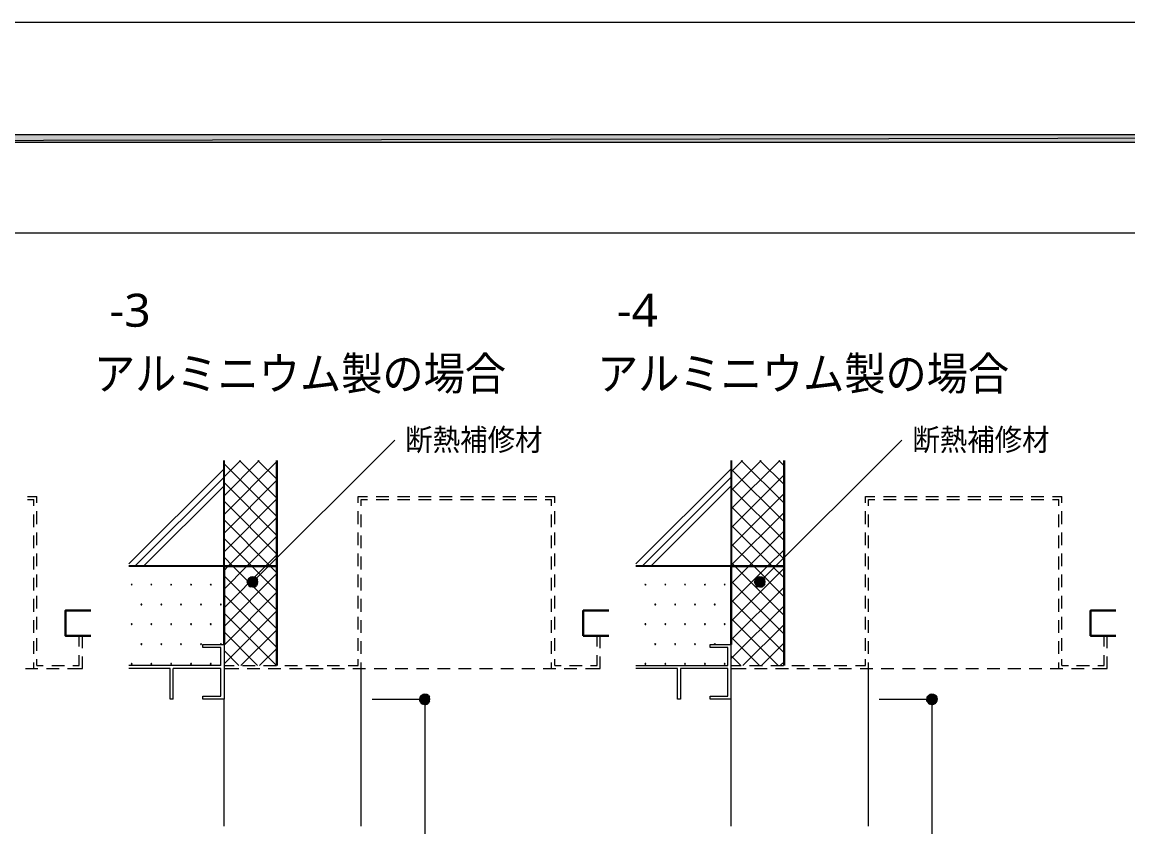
# Model space of a CAD drawing. Header units: millimetres. Extents: x 0 to 420, y 0 to 297.
# Drawn here: x 104.2 to 208.8, y 220.8 to 297 of the extents above; entities that cross this region are included whole.
import ezdxf
from ezdxf.enums import TextEntityAlignment as Align

# ---------------------------------------------------------------- set-up
doc = ezdxf.new("R2010")
doc.units = ezdxf.units.MM
doc.styles.add('kst32b', font='NotoSansJP-Variable.ttf')

msp = doc.modelspace()

# ---------------------------------------------------------------- hatches: boundary and pattern name
h = msp.add_hatch(color=7)
h.paths.add_polyline_path([(394.17, 285.62), (394.17, 286.32), (26.18, 285.62), (394.17, 285.62)])
h.paths.add_polyline_path([(394.17, 286.32), (26.18, 285.62), (26.18, 286.32), (394.17, 286.32)])
h = msp.add_hatch(color=7)
h.paths.add_polyline_path([(125.54, 244.18), (125.5, 243.99), (126.01, 243.99), (125.54, 244.18)])
h.paths.add_polyline_path([(125.5, 243.99), (126.01, 243.99), (125.54, 243.8), (125.5, 243.99)])
h.paths.add_polyline_path([(126.01, 243.99), (125.54, 243.8), (125.65, 243.63), (126.01, 243.99)])
h = msp.add_hatch(color=7)
h.paths.add_polyline_path([(126.01, 244.47), (125.81, 244.45), (126.01, 243.99), (126.01, 244.47)])
h.paths.add_polyline_path([(125.81, 244.45), (126.01, 243.99), (125.65, 244.33), (125.81, 244.45)])
h.paths.add_polyline_path([(126.01, 243.99), (125.65, 244.33), (125.54, 244.18), (126.01, 243.99)])
h = msp.add_hatch(color=7)
h.paths.add_polyline_path([(125.65, 243.63), (125.81, 243.52), (126.01, 243.99), (125.65, 243.63)])
h.paths.add_polyline_path([(125.81, 243.52), (126.01, 243.99), (126.01, 243.48), (125.81, 243.52)])
h.paths.add_polyline_path([(126.01, 243.99), (126.01, 243.48), (126.2, 243.52), (126.01, 243.99)])
for points in [[(126.2, 244.45), (126.01, 244.47), (126.01, 243.99), (126.2, 244.45)], [(174.2, 244.45), (174.01, 244.47), (174.01, 243.99), (174.2, 244.45)], [(114.55, 243.78), (114.53, 243.76), (114.51, 243.73), (114.53, 243.71), (114.55, 243.69), (114.58, 243.71), (114.6, 243.73), (114.58, 243.76), (114.55, 243.78)], [(116.42, 243.78), (116.4, 243.76), (116.37, 243.73), (116.4, 243.71), (116.42, 243.69), (116.44, 243.71), (116.46, 243.73), (116.44, 243.76), (116.42, 243.78)], [(118.3, 243.78), (118.28, 243.76), (118.26, 243.73), (118.28, 243.71), (118.3, 243.69), (118.32, 243.71), (118.34, 243.73), (118.32, 243.76), (118.3, 243.78)], [(120.18, 243.78), (120.16, 243.76), (120.14, 243.73), (120.16, 243.71), (120.18, 243.69), (120.21, 243.71), (120.23, 243.73), (120.21, 243.76), (120.18, 243.78)], [(122.05, 243.78), (122.03, 243.76), (122, 243.73), (122.03, 243.71), (122.05, 243.69), (122.07, 243.71), (122.09, 243.73), (122.07, 243.76), (122.05, 243.78)], [(163.17, 243.78), (163.15, 243.76), (163.13, 243.73), (163.15, 243.71), (163.17, 243.69), (163.2, 243.71), (163.22, 243.73), (163.2, 243.76), (163.17, 243.78)], [(165.06, 243.78), (165.04, 243.76), (165.02, 243.73), (165.04, 243.71), (165.06, 243.69), (165.08, 243.71), (165.1, 243.73), (165.08, 243.76), (165.06, 243.78)], [(166.92, 243.78), (166.9, 243.76), (166.88, 243.73), (166.9, 243.71), (166.92, 243.69), (166.94, 243.71), (166.96, 243.73), (166.94, 243.76), (166.92, 243.78)], [(168.8, 243.78), (168.78, 243.76), (168.76, 243.73), (168.78, 243.71), (168.8, 243.69), (168.83, 243.71), (168.85, 243.73), (168.83, 243.76), (168.8, 243.78)], [(170.67, 243.78), (170.65, 243.76), (170.62, 243.73), (170.65, 243.71), (170.67, 243.69), (170.69, 243.71), (170.71, 243.73), (170.69, 243.76), (170.67, 243.78)], [(115.49, 241.89), (115.46, 241.87), (115.44, 241.85), (115.46, 241.83), (115.49, 241.81), (115.51, 241.83), (115.53, 241.85), (115.51, 241.87), (115.49, 241.89)], [(117.37, 241.89), (117.35, 241.87), (117.33, 241.85), (117.35, 241.83), (117.37, 241.81), (117.39, 241.83), (117.41, 241.85), (117.39, 241.87), (117.37, 241.89)], [(119.23, 241.89), (119.21, 241.87), (119.19, 241.85), (119.21, 241.83), (119.23, 241.81), (119.25, 241.83), (119.27, 241.85), (119.25, 241.87), (119.23, 241.89)], [(121.12, 241.89), (121.09, 241.87), (121.07, 241.85), (121.09, 241.83), (121.12, 241.81), (121.14, 241.83), (121.16, 241.85), (121.14, 241.87), (121.12, 241.89)], [(123, 241.89), (122.98, 241.87), (122.96, 241.85), (122.98, 241.83), (123, 241.81), (123.02, 241.83), (123.04, 241.85), (123.02, 241.87), (123, 241.89)], [(164.11, 241.89), (164.08, 241.87), (164.06, 241.85), (164.08, 241.83), (164.11, 241.81), (164.13, 241.83), (164.15, 241.85), (164.13, 241.87), (164.11, 241.89)], [(165.99, 241.89), (165.97, 241.87), (165.95, 241.85), (165.97, 241.83), (165.99, 241.81), (166.01, 241.83), (166.03, 241.85), (166.01, 241.87), (165.99, 241.89)], [(167.87, 241.89), (167.85, 241.87), (167.83, 241.85), (167.85, 241.83), (167.87, 241.81), (167.89, 241.83), (167.92, 241.85), (167.89, 241.87), (167.87, 241.89)], [(169.74, 241.89), (169.71, 241.87), (169.69, 241.85), (169.71, 241.83), (169.74, 241.81), (169.76, 241.83), (169.78, 241.85), (169.76, 241.87), (169.74, 241.89)], [(114.55, 240.03), (114.53, 240.01), (114.51, 239.99), (114.53, 239.97), (114.55, 239.95), (114.58, 239.97), (114.6, 239.99), (114.58, 240.01), (114.55, 240.03)], [(116.42, 240.03), (116.4, 240.01), (116.37, 239.99), (116.4, 239.97), (116.42, 239.95), (116.44, 239.97), (116.46, 239.99), (116.44, 240.01), (116.42, 240.03)], [(118.3, 240.03), (118.28, 240.01), (118.26, 239.99), (118.28, 239.97), (118.3, 239.95), (118.32, 239.97), (118.34, 239.99), (118.32, 240.01), (118.3, 240.03)], [(120.18, 240.03), (120.16, 240.01), (120.14, 239.99), (120.16, 239.97), (120.18, 239.95), (120.21, 239.97), (120.23, 239.99), (120.21, 240.01), (120.18, 240.03)], [(122.05, 240.03), (122.03, 240.01), (122, 239.99), (122.03, 239.97), (122.05, 239.95), (122.07, 239.97), (122.09, 239.99), (122.07, 240.01), (122.05, 240.03)], [(163.17, 240.03), (163.15, 240.01), (163.13, 239.99), (163.15, 239.97), (163.17, 239.95), (163.2, 239.97), (163.22, 239.99), (163.2, 240.01), (163.17, 240.03)], [(165.06, 240.03), (165.04, 240.01), (165.02, 239.99), (165.04, 239.97), (165.06, 239.95), (165.08, 239.97), (165.1, 239.99), (165.08, 240.01), (165.06, 240.03)], [(166.92, 240.03), (166.9, 240.01), (166.88, 239.99), (166.9, 239.97), (166.92, 239.95), (166.94, 239.97), (166.96, 239.99), (166.94, 240.01), (166.92, 240.03)], [(168.8, 240.03), (168.78, 240.01), (168.76, 239.99), (168.78, 239.97), (168.8, 239.95), (168.83, 239.97), (168.85, 239.99), (168.83, 240.01), (168.8, 240.03)], [(170.67, 240.03), (170.65, 240.01), (170.62, 239.99), (170.65, 239.97), (170.67, 239.95), (170.69, 239.97), (170.71, 239.99), (170.69, 240.01), (170.67, 240.03)], [(115.49, 238.15), (115.46, 238.12), (115.44, 238.1), (115.46, 238.08), (115.49, 238.06), (115.51, 238.08), (115.53, 238.1), (115.51, 238.12), (115.49, 238.15)], [(117.37, 238.15), (117.35, 238.12), (117.33, 238.1), (117.35, 238.08), (117.37, 238.06), (117.39, 238.08), (117.41, 238.1), (117.39, 238.12), (117.37, 238.15)], [(119.23, 238.15), (119.21, 238.12), (119.19, 238.1), (119.21, 238.08), (119.23, 238.06), (119.25, 238.08), (119.27, 238.1), (119.25, 238.12), (119.23, 238.15)], [(121.12, 238.15), (121.09, 238.12), (121.07, 238.1), (121.09, 238.08), (121.12, 238.06), (121.14, 238.08), (121.16, 238.1), (121.14, 238.12), (121.12, 238.15)], [(123, 238.15), (122.98, 238.12), (122.96, 238.1), (122.98, 238.08), (123, 238.06), (123.02, 238.08), (123.04, 238.1), (123.02, 238.12), (123, 238.15)], [(164.11, 238.15), (164.08, 238.12), (164.06, 238.1), (164.08, 238.08), (164.11, 238.06), (164.13, 238.08), (164.15, 238.1), (164.13, 238.12), (164.11, 238.15)], [(165.99, 238.15), (165.97, 238.12), (165.95, 238.1), (165.97, 238.08), (165.99, 238.06), (166.01, 238.08), (166.03, 238.1), (166.01, 238.12), (165.99, 238.15)], [(167.87, 238.15), (167.85, 238.12), (167.83, 238.1), (167.85, 238.08), (167.87, 238.06), (167.89, 238.08), (167.92, 238.1), (167.89, 238.12), (167.87, 238.15)], [(169.74, 238.15), (169.71, 238.12), (169.69, 238.1), (169.71, 238.08), (169.74, 238.06), (169.76, 238.08), (169.78, 238.1), (169.76, 238.12), (169.74, 238.15)], [(114.55, 236.28), (114.53, 236.26), (114.51, 236.24), (114.53, 236.22), (114.55, 236.2), (114.58, 236.22), (114.6, 236.24), (114.58, 236.26), (114.55, 236.28)], [(116.42, 236.28), (116.4, 236.26), (116.37, 236.24), (116.4, 236.22), (116.42, 236.2), (116.44, 236.22), (116.46, 236.24), (116.44, 236.26), (116.42, 236.28)], [(118.3, 236.28), (118.28, 236.26), (118.26, 236.24), (118.28, 236.22), (118.3, 236.2), (118.32, 236.22), (118.34, 236.24), (118.32, 236.26), (118.3, 236.28)], [(120.18, 236.28), (120.16, 236.26), (120.14, 236.24), (120.16, 236.22), (120.18, 236.2), (120.21, 236.22), (120.23, 236.24), (120.21, 236.26), (120.18, 236.28)], [(122.05, 236.28), (122.03, 236.26), (122, 236.24), (122.03, 236.22), (122.05, 236.2), (122.07, 236.22), (122.09, 236.24), (122.07, 236.26), (122.05, 236.28)], [(163.17, 236.28), (163.15, 236.26), (163.13, 236.24), (163.15, 236.22), (163.17, 236.2), (163.2, 236.22), (163.22, 236.24), (163.2, 236.26), (163.17, 236.28)], [(165.06, 236.28), (165.04, 236.26), (165.02, 236.24), (165.04, 236.22), (165.06, 236.2), (165.08, 236.22), (165.1, 236.24), (165.08, 236.26), (165.06, 236.28)], [(166.92, 236.28), (166.9, 236.26), (166.88, 236.24), (166.9, 236.22), (166.92, 236.2), (166.94, 236.22), (166.96, 236.24), (166.94, 236.26), (166.92, 236.28)], [(168.8, 236.28), (168.78, 236.26), (168.76, 236.24), (168.78, 236.22), (168.8, 236.2), (168.83, 236.22), (168.85, 236.24), (168.83, 236.26), (168.8, 236.28)], [(170.67, 236.28), (170.65, 236.26), (170.62, 236.24), (170.65, 236.22), (170.67, 236.2), (170.69, 236.22), (170.71, 236.24), (170.69, 236.26), (170.67, 236.28)], [(142.49, 233.34), (142.3, 233.38), (142.3, 232.88), (142.49, 233.34)], [(190.48, 233.34), (190.29, 233.38), (190.29, 232.88), (190.48, 233.34)]]:
    msp.add_hatch(color=7).paths.add_polyline_path(points)
h = msp.add_hatch(color=7)
h.paths.add_polyline_path([(126.49, 243.99), (126.47, 244.18), (126.01, 243.99), (126.49, 243.99)])
h.paths.add_polyline_path([(126.47, 244.18), (126.01, 243.99), (126.37, 244.33), (126.47, 244.18)])
h.paths.add_polyline_path([(126.01, 243.99), (126.37, 244.33), (126.2, 244.45), (126.01, 243.99)])
h = msp.add_hatch(color=7)
h.paths.add_polyline_path([(126.2, 243.52), (126.37, 243.63), (126.01, 243.99), (126.2, 243.52)])
h.paths.add_polyline_path([(126.37, 243.63), (126.01, 243.99), (126.47, 243.8), (126.37, 243.63)])
h.paths.add_polyline_path([(126.01, 243.99), (126.47, 243.8), (126.49, 243.99), (126.01, 243.99)])
h = msp.add_hatch(color=7)
h.paths.add_polyline_path([(173.55, 244.18), (173.5, 243.99), (174.01, 243.99), (173.55, 244.18)])
h.paths.add_polyline_path([(173.5, 243.99), (174.01, 243.99), (173.55, 243.8), (173.5, 243.99)])
h.paths.add_polyline_path([(174.01, 243.99), (173.55, 243.8), (173.65, 243.63), (174.01, 243.99)])
h = msp.add_hatch(color=7)
h.paths.add_polyline_path([(174.01, 244.47), (173.8, 244.45), (174.01, 243.99), (174.01, 244.47)])
h.paths.add_polyline_path([(173.8, 244.45), (174.01, 243.99), (173.65, 244.33), (173.8, 244.45)])
h.paths.add_polyline_path([(174.01, 243.99), (173.65, 244.33), (173.55, 244.18), (174.01, 243.99)])
h = msp.add_hatch(color=7)
h.paths.add_polyline_path([(173.65, 243.63), (173.8, 243.52), (174.01, 243.99), (173.65, 243.63)])
h.paths.add_polyline_path([(173.8, 243.52), (174.01, 243.99), (174.01, 243.48), (173.8, 243.52)])
h.paths.add_polyline_path([(174.01, 243.99), (174.01, 243.48), (174.2, 243.52), (174.01, 243.99)])
h = msp.add_hatch(color=7)
h.paths.add_polyline_path([(174.5, 243.99), (174.46, 244.18), (174.01, 243.99), (174.5, 243.99)])
h.paths.add_polyline_path([(174.46, 244.18), (174.01, 243.99), (174.35, 244.33), (174.46, 244.18)])
h.paths.add_polyline_path([(174.01, 243.99), (174.35, 244.33), (174.2, 244.45), (174.01, 243.99)])
h = msp.add_hatch(color=7)
h.paths.add_polyline_path([(174.2, 243.52), (174.35, 243.63), (174.01, 243.99), (174.2, 243.52)])
h.paths.add_polyline_path([(174.35, 243.63), (174.01, 243.99), (174.46, 243.8), (174.35, 243.63)])
h.paths.add_polyline_path([(174.01, 243.99), (174.46, 243.8), (174.5, 243.99), (174.01, 243.99)])
h = msp.add_hatch(color=7)
h.paths.add_polyline_path([(142.3, 233.38), (142.11, 233.34), (142.3, 232.88), (142.3, 233.38)])
h.paths.add_polyline_path([(142.11, 233.34), (142.3, 232.88), (141.94, 233.24), (142.11, 233.34)])
h.paths.add_polyline_path([(142.3, 232.88), (141.94, 233.24), (141.84, 233.07), (142.3, 232.88)])
h = msp.add_hatch(color=7)
h.paths.add_polyline_path([(190.29, 233.38), (190.1, 233.34), (190.29, 232.88), (190.29, 233.38)])
h.paths.add_polyline_path([(190.1, 233.34), (190.29, 232.88), (189.95, 233.24), (190.1, 233.34)])
h.paths.add_polyline_path([(190.29, 232.88), (189.95, 233.24), (189.82, 233.07), (190.29, 232.88)])
h = msp.add_hatch(color=7)
h.paths.add_polyline_path([(141.84, 233.07), (141.8, 232.88), (142.3, 232.88), (141.84, 233.07)])
h.paths.add_polyline_path([(141.8, 232.88), (142.3, 232.88), (141.84, 232.69), (141.8, 232.88)])
h.paths.add_polyline_path([(142.3, 232.88), (141.84, 232.69), (141.94, 232.52), (142.3, 232.88)])
h = msp.add_hatch(color=7)
h.paths.add_polyline_path([(141.94, 232.52), (142.11, 232.41), (142.3, 232.88), (141.94, 232.52)])
h.paths.add_polyline_path([(142.11, 232.41), (142.3, 232.88), (142.3, 232.37), (142.11, 232.41)])
h.paths.add_polyline_path([(142.3, 232.88), (142.3, 232.37), (142.49, 232.41), (142.3, 232.88)])
h = msp.add_hatch(color=7)
h.paths.add_polyline_path([(142.79, 232.88), (142.75, 233.07), (142.3, 232.88), (142.79, 232.88)])
h.paths.add_polyline_path([(142.75, 233.07), (142.3, 232.88), (142.64, 233.24), (142.75, 233.07)])
h.paths.add_polyline_path([(142.3, 232.88), (142.64, 233.24), (142.49, 233.34), (142.3, 232.88)])
h = msp.add_hatch(color=7)
h.paths.add_polyline_path([(142.49, 232.41), (142.64, 232.52), (142.3, 232.88), (142.49, 232.41)])
h.paths.add_polyline_path([(142.64, 232.52), (142.3, 232.88), (142.75, 232.69), (142.64, 232.52)])
h.paths.add_polyline_path([(142.3, 232.88), (142.75, 232.69), (142.79, 232.88), (142.3, 232.88)])
h = msp.add_hatch(color=7)
h.paths.add_polyline_path([(189.82, 233.07), (189.8, 232.88), (190.29, 232.88), (189.82, 233.07)])
h.paths.add_polyline_path([(189.8, 232.88), (190.29, 232.88), (189.82, 232.69), (189.8, 232.88)])
h.paths.add_polyline_path([(190.29, 232.88), (189.82, 232.69), (189.95, 232.52), (190.29, 232.88)])
h = msp.add_hatch(color=7)
h.paths.add_polyline_path([(189.95, 232.52), (190.1, 232.41), (190.29, 232.88), (189.95, 232.52)])
h.paths.add_polyline_path([(190.1, 232.41), (190.29, 232.88), (190.29, 232.37), (190.1, 232.41)])
h.paths.add_polyline_path([(190.29, 232.88), (190.29, 232.37), (190.48, 232.41), (190.29, 232.88)])
h = msp.add_hatch(color=7)
h.paths.add_polyline_path([(190.8, 232.88), (190.75, 233.07), (190.29, 232.88), (190.8, 232.88)])
h.paths.add_polyline_path([(190.75, 233.07), (190.29, 232.88), (190.65, 233.24), (190.75, 233.07)])
h.paths.add_polyline_path([(190.29, 232.88), (190.65, 233.24), (190.48, 233.34), (190.29, 232.88)])
h = msp.add_hatch(color=7)
h.paths.add_polyline_path([(190.48, 232.41), (190.65, 232.52), (190.29, 232.88), (190.48, 232.41)])
h.paths.add_polyline_path([(190.65, 232.52), (190.29, 232.88), (190.75, 232.69), (190.65, 232.52)])
h.paths.add_polyline_path([(190.29, 232.88), (190.75, 232.69), (190.8, 232.88), (190.29, 232.88)])

# ---------------------------------------------------------------- linework, layer by layer
at = {"lineweight": 13}
msp.add_lwpolyline([(0.19, 0), (0.19, 296.97), (420.16, 296.97), (420.16, 0)], close=True, dxfattribs=at)
at = {"lineweight": 0}
for points in [[(394.17, 285.62), (394.17, 286.32), (26.18, 285.62)], [(394.17, 286.32), (26.18, 285.62), (26.18, 286.32)], [(125.54, 244.18), (125.5, 243.99), (126.01, 243.99)], [(125.5, 243.99), (126.01, 243.99), (125.54, 243.8)], [(126.01, 243.99), (125.65, 244.33), (125.54, 244.18)], [(126.01, 243.99), (125.54, 243.8), (125.65, 243.63)], [(125.81, 244.45), (126.01, 243.99), (125.65, 244.33)], [(125.65, 243.63), (125.81, 243.52), (126.01, 243.99)], [(126.01, 244.47), (125.81, 244.45), (126.01, 243.99)], [(125.81, 243.52), (126.01, 243.99), (126.01, 243.48)], [(126.2, 244.45), (126.01, 244.47), (126.01, 243.99)], [(126.01, 243.99), (126.37, 244.33), (126.2, 244.45)], [(126.47, 244.18), (126.01, 243.99), (126.37, 244.33)], [(126.49, 243.99), (126.47, 244.18), (126.01, 243.99)], [(126.01, 243.99), (126.01, 243.48), (126.2, 243.52)], [(126.2, 243.52), (126.37, 243.63), (126.01, 243.99)], [(126.37, 243.63), (126.01, 243.99), (126.47, 243.8)], [(126.01, 243.99), (126.47, 243.8), (126.49, 243.99)], [(173.55, 244.18), (173.5, 243.99), (174.01, 243.99)], [(173.5, 243.99), (174.01, 243.99), (173.55, 243.8)], [(174.01, 243.99), (173.65, 244.33), (173.55, 244.18)], [(174.01, 243.99), (173.55, 243.8), (173.65, 243.63)], [(173.8, 244.45), (174.01, 243.99), (173.65, 244.33)], [(173.65, 243.63), (173.8, 243.52), (174.01, 243.99)], [(174.01, 244.47), (173.8, 244.45), (174.01, 243.99)], [(173.8, 243.52), (174.01, 243.99), (174.01, 243.48)], [(174.2, 244.45), (174.01, 244.47), (174.01, 243.99)], [(174.01, 243.99), (174.35, 244.33), (174.2, 244.45)], [(174.46, 244.18), (174.01, 243.99), (174.35, 244.33)], [(174.5, 243.99), (174.46, 244.18), (174.01, 243.99)], [(174.01, 243.99), (174.01, 243.48), (174.2, 243.52)], [(174.2, 243.52), (174.35, 243.63), (174.01, 243.99)], [(174.35, 243.63), (174.01, 243.99), (174.46, 243.8)], [(174.01, 243.99), (174.46, 243.8), (174.5, 243.99)], [(114.55, 243.78), (114.53, 243.76), (114.51, 243.73), (114.53, 243.71), (114.55, 243.69), (114.58, 243.71), (114.6, 243.73), (114.58, 243.76)], [(116.42, 243.78), (116.4, 243.76), (116.37, 243.73), (116.4, 243.71), (116.42, 243.69), (116.44, 243.71), (116.46, 243.73), (116.44, 243.76)], [(118.3, 243.78), (118.28, 243.76), (118.26, 243.73), (118.28, 243.71), (118.3, 243.69), (118.32, 243.71), (118.34, 243.73), (118.32, 243.76)], [(120.18, 243.78), (120.16, 243.76), (120.14, 243.73), (120.16, 243.71), (120.18, 243.69), (120.21, 243.71), (120.23, 243.73), (120.21, 243.76)], [(122.05, 243.78), (122.03, 243.76), (122, 243.73), (122.03, 243.71), (122.05, 243.69), (122.07, 243.71), (122.09, 243.73), (122.07, 243.76)], [(163.17, 243.78), (163.15, 243.76), (163.13, 243.73), (163.15, 243.71), (163.17, 243.69), (163.2, 243.71), (163.22, 243.73), (163.2, 243.76)], [(165.06, 243.78), (165.04, 243.76), (165.02, 243.73), (165.04, 243.71), (165.06, 243.69), (165.08, 243.71), (165.1, 243.73), (165.08, 243.76)], [(166.92, 243.78), (166.9, 243.76), (166.88, 243.73), (166.9, 243.71), (166.92, 243.69), (166.94, 243.71), (166.96, 243.73), (166.94, 243.76)], [(168.8, 243.78), (168.78, 243.76), (168.76, 243.73), (168.78, 243.71), (168.8, 243.69), (168.83, 243.71), (168.85, 243.73), (168.83, 243.76)], [(170.67, 243.78), (170.65, 243.76), (170.62, 243.73), (170.65, 243.71), (170.67, 243.69), (170.69, 243.71), (170.71, 243.73), (170.69, 243.76)], [(115.49, 241.89), (115.46, 241.87), (115.44, 241.85), (115.46, 241.83), (115.49, 241.81), (115.51, 241.83), (115.53, 241.85), (115.51, 241.87)], [(117.37, 241.89), (117.35, 241.87), (117.33, 241.85), (117.35, 241.83), (117.37, 241.81), (117.39, 241.83), (117.41, 241.85), (117.39, 241.87)], [(119.23, 241.89), (119.21, 241.87), (119.19, 241.85), (119.21, 241.83), (119.23, 241.81), (119.25, 241.83), (119.27, 241.85), (119.25, 241.87)], [(121.12, 241.89), (121.09, 241.87), (121.07, 241.85), (121.09, 241.83), (121.12, 241.81), (121.14, 241.83), (121.16, 241.85), (121.14, 241.87)], [(123, 241.89), (122.98, 241.87), (122.96, 241.85), (122.98, 241.83), (123, 241.81), (123.02, 241.83), (123.04, 241.85), (123.02, 241.87)], [(164.11, 241.89), (164.08, 241.87), (164.06, 241.85), (164.08, 241.83), (164.11, 241.81), (164.13, 241.83), (164.15, 241.85), (164.13, 241.87)], [(165.99, 241.89), (165.97, 241.87), (165.95, 241.85), (165.97, 241.83), (165.99, 241.81), (166.01, 241.83), (166.03, 241.85), (166.01, 241.87)], [(167.87, 241.89), (167.85, 241.87), (167.83, 241.85), (167.85, 241.83), (167.87, 241.81), (167.89, 241.83), (167.92, 241.85), (167.89, 241.87)], [(169.74, 241.89), (169.71, 241.87), (169.69, 241.85), (169.71, 241.83), (169.74, 241.81), (169.76, 241.83), (169.78, 241.85), (169.76, 241.87)], [(114.55, 240.03), (114.53, 240.01), (114.51, 239.99), (114.53, 239.97), (114.55, 239.95), (114.58, 239.97), (114.6, 239.99), (114.58, 240.01)], [(116.42, 240.03), (116.4, 240.01), (116.37, 239.99), (116.4, 239.97), (116.42, 239.95), (116.44, 239.97), (116.46, 239.99), (116.44, 240.01)], [(118.3, 240.03), (118.28, 240.01), (118.26, 239.99), (118.28, 239.97), (118.3, 239.95), (118.32, 239.97), (118.34, 239.99), (118.32, 240.01)], [(120.18, 240.03), (120.16, 240.01), (120.14, 239.99), (120.16, 239.97), (120.18, 239.95), (120.21, 239.97), (120.23, 239.99), (120.21, 240.01)], [(122.05, 240.03), (122.03, 240.01), (122, 239.99), (122.03, 239.97), (122.05, 239.95), (122.07, 239.97), (122.09, 239.99), (122.07, 240.01)], [(163.17, 240.03), (163.15, 240.01), (163.13, 239.99), (163.15, 239.97), (163.17, 239.95), (163.2, 239.97), (163.22, 239.99), (163.2, 240.01)], [(165.06, 240.03), (165.04, 240.01), (165.02, 239.99), (165.04, 239.97), (165.06, 239.95), (165.08, 239.97), (165.1, 239.99), (165.08, 240.01)], [(166.92, 240.03), (166.9, 240.01), (166.88, 239.99), (166.9, 239.97), (166.92, 239.95), (166.94, 239.97), (166.96, 239.99), (166.94, 240.01)], [(168.8, 240.03), (168.78, 240.01), (168.76, 239.99), (168.78, 239.97), (168.8, 239.95), (168.83, 239.97), (168.85, 239.99), (168.83, 240.01)], [(170.67, 240.03), (170.65, 240.01), (170.62, 239.99), (170.65, 239.97), (170.67, 239.95), (170.69, 239.97), (170.71, 239.99), (170.69, 240.01)], [(115.49, 238.15), (115.46, 238.12), (115.44, 238.1), (115.46, 238.08), (115.49, 238.06), (115.51, 238.08), (115.53, 238.1), (115.51, 238.12)], [(117.37, 238.15), (117.35, 238.12), (117.33, 238.1), (117.35, 238.08), (117.37, 238.06), (117.39, 238.08), (117.41, 238.1), (117.39, 238.12)], [(119.23, 238.15), (119.21, 238.12), (119.19, 238.1), (119.21, 238.08), (119.23, 238.06), (119.25, 238.08), (119.27, 238.1), (119.25, 238.12)], [(121.12, 238.15), (121.09, 238.12), (121.07, 238.1), (121.09, 238.08), (121.12, 238.06), (121.14, 238.08), (121.16, 238.1), (121.14, 238.12)], [(123, 238.15), (122.98, 238.12), (122.96, 238.1), (122.98, 238.08), (123, 238.06), (123.02, 238.08), (123.04, 238.1), (123.02, 238.12)], [(164.11, 238.15), (164.08, 238.12), (164.06, 238.1), (164.08, 238.08), (164.11, 238.06), (164.13, 238.08), (164.15, 238.1), (164.13, 238.12)], [(165.99, 238.15), (165.97, 238.12), (165.95, 238.1), (165.97, 238.08), (165.99, 238.06), (166.01, 238.08), (166.03, 238.1), (166.01, 238.12)], [(167.87, 238.15), (167.85, 238.12), (167.83, 238.1), (167.85, 238.08), (167.87, 238.06), (167.89, 238.08), (167.92, 238.1), (167.89, 238.12)], [(169.74, 238.15), (169.71, 238.12), (169.69, 238.1), (169.71, 238.08), (169.74, 238.06), (169.76, 238.08), (169.78, 238.1), (169.76, 238.12)], [(114.55, 236.28), (114.53, 236.26), (114.51, 236.24), (114.53, 236.22), (114.55, 236.2), (114.58, 236.22), (114.6, 236.24), (114.58, 236.26)], [(116.42, 236.28), (116.4, 236.26), (116.37, 236.24), (116.4, 236.22), (116.42, 236.2), (116.44, 236.22), (116.46, 236.24), (116.44, 236.26)], [(118.3, 236.28), (118.28, 236.26), (118.26, 236.24), (118.28, 236.22), (118.3, 236.2), (118.32, 236.22), (118.34, 236.24), (118.32, 236.26)], [(120.18, 236.28), (120.16, 236.26), (120.14, 236.24), (120.16, 236.22), (120.18, 236.2), (120.21, 236.22), (120.23, 236.24), (120.21, 236.26)], [(122.05, 236.28), (122.03, 236.26), (122, 236.24), (122.03, 236.22), (122.05, 236.2), (122.07, 236.22), (122.09, 236.24), (122.07, 236.26)], [(163.17, 236.28), (163.15, 236.26), (163.13, 236.24), (163.15, 236.22), (163.17, 236.2), (163.2, 236.22), (163.22, 236.24), (163.2, 236.26)], [(165.06, 236.28), (165.04, 236.26), (165.02, 236.24), (165.04, 236.22), (165.06, 236.2), (165.08, 236.22), (165.1, 236.24), (165.08, 236.26)], [(166.92, 236.28), (166.9, 236.26), (166.88, 236.24), (166.9, 236.22), (166.92, 236.2), (166.94, 236.22), (166.96, 236.24), (166.94, 236.26)], [(168.8, 236.28), (168.78, 236.26), (168.76, 236.24), (168.78, 236.22), (168.8, 236.2), (168.83, 236.22), (168.85, 236.24), (168.83, 236.26)], [(170.67, 236.28), (170.65, 236.26), (170.62, 236.24), (170.65, 236.22), (170.67, 236.2), (170.69, 236.22), (170.71, 236.24), (170.69, 236.26)], [(142.3, 233.38), (142.11, 233.34), (142.3, 232.88)], [(142.49, 233.34), (142.3, 233.38), (142.3, 232.88)], [(190.29, 233.38), (190.1, 233.34), (190.29, 232.88)], [(190.48, 233.34), (190.29, 233.38), (190.29, 232.88)], [(141.84, 233.07), (141.8, 232.88), (142.3, 232.88)], [(141.8, 232.88), (142.3, 232.88), (141.84, 232.69)], [(142.3, 232.88), (141.94, 233.24), (141.84, 233.07)], [(142.3, 232.88), (141.84, 232.69), (141.94, 232.52)], [(142.11, 233.34), (142.3, 232.88), (141.94, 233.24)], [(141.94, 232.52), (142.11, 232.41), (142.3, 232.88)], [(142.11, 232.41), (142.3, 232.88), (142.3, 232.37)], [(142.3, 232.88), (142.64, 233.24), (142.49, 233.34)], [(142.75, 233.07), (142.3, 232.88), (142.64, 233.24)], [(142.79, 232.88), (142.75, 233.07), (142.3, 232.88)], [(142.3, 232.88), (142.3, 232.37), (142.49, 232.41)], [(142.49, 232.41), (142.64, 232.52), (142.3, 232.88)], [(142.64, 232.52), (142.3, 232.88), (142.75, 232.69)], [(142.3, 232.88), (142.75, 232.69), (142.79, 232.88)], [(189.82, 233.07), (189.8, 232.88), (190.29, 232.88)], [(189.8, 232.88), (190.29, 232.88), (189.82, 232.69)], [(190.29, 232.88), (189.95, 233.24), (189.82, 233.07)], [(190.29, 232.88), (189.82, 232.69), (189.95, 232.52)], [(190.1, 233.34), (190.29, 232.88), (189.95, 233.24)], [(189.95, 232.52), (190.1, 232.41), (190.29, 232.88)], [(190.1, 232.41), (190.29, 232.88), (190.29, 232.37)], [(190.29, 232.88), (190.65, 233.24), (190.48, 233.34)], [(190.75, 233.07), (190.29, 232.88), (190.65, 233.24)], [(190.8, 232.88), (190.75, 233.07), (190.29, 232.88)], [(190.29, 232.88), (190.29, 232.37), (190.48, 232.41)], [(190.48, 232.41), (190.65, 232.52), (190.29, 232.88)], [(190.65, 232.52), (190.29, 232.88), (190.75, 232.69)], [(190.29, 232.88), (190.75, 232.69), (190.8, 232.88)]]:
    msp.add_lwpolyline(points, close=True, dxfattribs=at)
at = {"lineweight": 13}
for points in [[(394.17, 276.99), (26.18, 276.99)], [(126.01, 243.99), (139.45, 257.41)], [(174.01, 243.99), (187.43, 257.41)], [(123.3, 253.92), (124.86, 255.48)], [(123.3, 252.14), (126.62, 255.48)], [(123.3, 250.38), (128.29, 255.38)], [(128.29, 251.93), (124.76, 255.48)], [(128.29, 253.7), (126.51, 255.48)], [(128.29, 255.46), (128.29, 255.48)], [(171.3, 254.42), (172.36, 255.48)], [(171.3, 252.65), (174.12, 255.48)], [(171.3, 250.89), (175.9, 255.48)], [(176.3, 251.44), (172.25, 255.48)], [(176.3, 253.2), (174.01, 255.48)], [(176.3, 254.97), (175.79, 255.48)], [(114.3, 245.7), (123.3, 254.7)], [(128.29, 250.17), (123.3, 255.16)], [(162.28, 245.7), (171.3, 254.7)], [(176.3, 249.66), (171.3, 254.66)], [(114.87, 245.47), (123.3, 253.89)], [(123.3, 248.6), (128.29, 253.62)], [(128.29, 248.39), (123.3, 253.39)], [(162.88, 245.47), (171.3, 253.89)], [(171.3, 249.11), (176.3, 254.11)], [(115.68, 245.47), (123.3, 253.09)], [(163.68, 245.47), (171.3, 253.09)], [(176.3, 247.9), (171.3, 252.9)], [(171.3, 247.35), (176.3, 252.35)], [(104.69, 252.07), (105.6, 252.07)], [(104.69, 251.78), (105.3, 251.78)], [(105.3, 251.18), (105.3, 251.78)], [(105.6, 251.48), (105.6, 252.07)], [(123.3, 246.85), (128.29, 251.84)], [(128.29, 246.63), (123.3, 251.63)], [(136, 251.48), (136, 252.07)], [(136, 252.07), (136.88, 252.07)], [(136.29, 251.18), (136.29, 251.78), (136.88, 251.78)], [(137.69, 252.07), (138.9, 252.07)], [(137.69, 251.78), (138.9, 251.78)], [(139.7, 252.07), (140.89, 252.07)], [(139.7, 251.78), (140.89, 251.78)], [(141.69, 252.07), (142.9, 252.07)], [(141.69, 251.78), (142.9, 251.78)], [(143.7, 252.07), (144.89, 252.07)], [(143.7, 251.78), (144.89, 251.78)], [(145.69, 252.07), (146.9, 252.07)], [(145.69, 251.78), (146.9, 251.78)], [(147.7, 252.07), (148.89, 252.07)], [(147.7, 251.78), (148.89, 251.78)], [(149.69, 252.07), (150.9, 252.07)], [(149.69, 251.78), (150.9, 251.78)], [(151.7, 252.07), (152.89, 252.07)], [(151.7, 251.78), (152.89, 251.78)], [(153.69, 252.07), (154.6, 252.07)], [(153.69, 251.78), (154.28, 251.78)], [(154.28, 251.18), (154.28, 251.78)], [(154.6, 251.48), (154.6, 252.07)], [(184, 251.48), (184, 252.07)], [(184, 252.07), (184.89, 252.07)], [(184.3, 251.18), (184.3, 251.78)], [(184.3, 251.78), (184.89, 251.78)], [(185.7, 252.07), (186.9, 252.07)], [(185.7, 251.78), (186.9, 251.78)], [(187.68, 252.07), (188.89, 252.07)], [(187.68, 251.78), (188.89, 251.78)], [(189.7, 252.07), (190.9, 252.07)], [(189.7, 251.78), (190.9, 251.78)], [(191.69, 252.07), (192.89, 252.07)], [(191.69, 251.78), (192.89, 251.78)], [(193.7, 252.07), (194.9, 252.07)], [(193.7, 251.78), (194.9, 251.78)], [(195.69, 252.07), (196.89, 252.07)], [(195.69, 251.78), (196.89, 251.78)], [(197.7, 252.07), (198.9, 252.07)], [(197.7, 251.78), (198.9, 251.78)], [(199.69, 252.07), (200.89, 252.07)], [(199.69, 251.78), (200.89, 251.78)], [(201.7, 252.07), (202.59, 252.07)], [(201.7, 251.78), (202.29, 251.78)], [(202.29, 251.18), (202.29, 251.78)], [(202.59, 251.48), (202.59, 252.07)], [(105.3, 249.17), (105.3, 250.38)], [(105.6, 249.47), (105.6, 250.68)], [(123.3, 245.07), (123.7, 245.47), (128.29, 250.08)], [(136, 249.47), (136, 250.68)], [(136.29, 249.17), (136.29, 250.38)], [(154.28, 249.17), (154.28, 250.38)], [(154.6, 249.47), (154.6, 250.68)], [(176.3, 246.13), (171.3, 251.12)], [(171.3, 245.58), (176.3, 250.57)], [(184, 249.47), (184, 250.68)], [(184.3, 249.17), (184.3, 250.38)], [(202.29, 249.17), (202.29, 250.38)], [(202.59, 249.47), (202.59, 250.68)], [(128.29, 244.86), (127.68, 245.47), (123.3, 249.85)], [(176.3, 244.37), (175.18, 245.47), (171.3, 249.36)], [(105.3, 247.18), (105.3, 248.37)], [(105.6, 247.48), (105.6, 248.67)], [(123.3, 243.31), (125.45, 245.47), (128.29, 248.31)], [(128.29, 243.1), (125.92, 245.47), (123.3, 248.09)], [(136, 247.48), (136, 248.67)], [(136.29, 247.18), (136.29, 248.37)], [(154.28, 247.18), (154.28, 248.37)], [(154.6, 247.48), (154.6, 248.67)], [(171.3, 243.82), (172.95, 245.47), (176.3, 248.81)], [(184, 247.48), (184, 248.67)], [(184.3, 247.18), (184.3, 248.37)], [(202.29, 247.18), (202.29, 248.37)], [(202.59, 247.48), (202.59, 248.67)], [(176.3, 242.59), (173.42, 245.47), (171.3, 247.59)], [(171.3, 242.04), (174.73, 245.47), (176.3, 247.04)], [(105.3, 245.17), (105.3, 246.38)], [(105.6, 245.47), (105.6, 246.68)], [(123.3, 241.53), (127.23, 245.47), (128.29, 246.55)], [(128.29, 241.32), (124.14, 245.47), (123.3, 246.32)], [(136, 245.47), (136, 246.68)], [(136.29, 245.17), (136.29, 246.38)], [(154.28, 245.17), (154.28, 246.38)], [(154.6, 245.47), (154.6, 246.68)], [(184, 245.47), (184, 246.68)], [(184.3, 245.17), (184.3, 246.38)], [(202.29, 245.17), (202.29, 246.38)], [(202.59, 245.47), (202.59, 246.68)], [(176.3, 240.81), (171.64, 245.47), (171.3, 245.83)], [(171.3, 240.28), (176.3, 245.28)], [(105.3, 243.18), (105.3, 244.37)], [(105.6, 243.48), (105.6, 244.69)], [(123.3, 239.78), (128.29, 244.77)], [(128.29, 239.56), (123.3, 244.56)], [(136, 243.48), (136, 244.69)], [(136.29, 243.18), (136.29, 244.37)], [(154.28, 243.18), (154.28, 244.37)], [(154.6, 243.48), (154.6, 244.69)], [(176.3, 239.06), (171.3, 244.05)], [(184, 243.48), (184, 244.69)], [(184.3, 243.18), (184.3, 244.37)], [(202.29, 243.18), (202.29, 244.37)], [(202.59, 243.48), (202.59, 244.69)], [(123.3, 238), (128.29, 243.01)], [(128.29, 237.79), (123.3, 242.78)], [(171.3, 238.51), (176.3, 243.5)], [(105.3, 241.17), (105.3, 242.38)], [(105.6, 241.47), (105.6, 242.68)], [(136, 241.47), (136, 242.68)], [(136.29, 241.17), (136.29, 242.38)], [(154.28, 241.17), (154.28, 242.38)], [(154.6, 241.47), (154.6, 242.68)], [(176.3, 237.28), (171.3, 242.29)], [(171.3, 236.75), (176.3, 241.74)], [(184, 241.47), (184, 242.68)], [(184.3, 241.17), (184.3, 242.38)], [(202.29, 241.17), (202.29, 242.38)], [(202.59, 241.47), (202.59, 242.68)], [(105.6, 239.48), (105.6, 240.69)], [(123.3, 236.24), (128.29, 241.24)], [(128.25, 236.07), (123.3, 241.02)], [(136, 239.48), (136, 240.69)], [(154.6, 239.48), (154.6, 240.69)], [(184, 239.48), (184, 240.69)], [(202.59, 239.48), (202.59, 240.69)], [(105.3, 239.18), (105.3, 240.37)], [(136.29, 239.18), (136.29, 240.37)], [(154.28, 239.18), (154.28, 240.37)], [(175.75, 236.07), (171.3, 240.52)], [(172.4, 236.07), (176.3, 239.97)], [(184.3, 239.18), (184.3, 240.37)], [(202.29, 239.18), (202.29, 240.37)], [(105.6, 237.47), (105.6, 238.68)], [(109.6, 237.87), (109.6, 238.89)], [(109.9, 237.72), (109.9, 238.89)], [(126.47, 236.07), (123.3, 239.25)], [(124.9, 236.07), (128.29, 239.46)], [(136, 237.47), (136, 238.68)], [(154.6, 237.47), (154.6, 238.68)], [(158.6, 237.87), (158.6, 238.89)], [(158.9, 237.72), (158.9, 238.89)], [(173.97, 236.07), (171.3, 238.76)], [(184, 237.47), (184, 238.68)], [(202.59, 237.47), (202.59, 238.68)], [(206.59, 237.87), (206.59, 238.89)], [(206.88, 237.72), (206.88, 238.89)], [(105.3, 237.17), (105.3, 238.38)], [(123, 236.07), (123, 237.79), (121.29, 237.79), (121.29, 238.08), (123.3, 238.08), (123.3, 232.88)], [(126.66, 236.07), (128.29, 237.7)], [(136.29, 237.17), (136.29, 238.38)], [(154.28, 237.17), (154.28, 238.38)], [(162.28, 236.07), (170.98, 236.07), (170.98, 237.79)], [(170.98, 237.79), (169.29, 237.79), (169.29, 238.08), (171.3, 238.08)], [(171.3, 232.88), (171.3, 238.08)], [(174.16, 236.07), (176.3, 238.21)], [(184.3, 237.17), (184.3, 238.38)], [(202.29, 237.17), (202.29, 238.38)], [(105.6, 236.07), (105.6, 236.69)], [(109.6, 236.07), (109.6, 237.07)], [(109.9, 235.78), (109.9, 236.92)], [(124.71, 236.07), (123.3, 237.49)], [(136, 236.07), (136, 236.69)], [(154.6, 236.07), (154.6, 236.69)], [(157.99, 236.07), (158.6, 236.07), (158.6, 237.07)], [(158.9, 235.78), (158.9, 236.92)], [(172.21, 236.07), (171.3, 236.98)], [(184, 236.07), (184, 236.69)], [(202.59, 236.07), (202.59, 236.69)], [(205.99, 236.07), (206.59, 236.07), (206.59, 237.07)], [(206.88, 235.78), (206.88, 236.92)], [(104.5, 235.78), (105.69, 235.78)], [(105.3, 235.78), (105.3, 236.37)], [(105.6, 236.07), (106.19, 236.07)], [(106.49, 235.78), (107.7, 235.78)], [(107, 236.07), (108.2, 236.07)], [(108.5, 235.78), (109.9, 235.78)], [(108.99, 236.07), (109.6, 236.07)], [(123, 236.07), (114.3, 236.07)], [(118.19, 235.78), (114.3, 235.78)], [(118.19, 232.88), (118.19, 235.78)], [(118.49, 232.88), (118.49, 235.78)], [(123, 235.78), (118.49, 235.78)], [(121.29, 233.17), (123, 233.17), (123, 235.78)], [(123.3, 236.07), (124.25, 236.07)], [(123.3, 235.78), (124.69, 235.78)], [(125.05, 236.07), (126.24, 236.07)], [(125.5, 235.78), (126.7, 235.78)], [(127.04, 236.07), (128.25, 236.07)], [(127.49, 235.78), (128.69, 235.78)], [(129.05, 236.07), (130.24, 236.07)], [(129.5, 235.78), (130.7, 235.78)], [(131.04, 236.07), (132.25, 236.07)], [(131.49, 235.78), (132.69, 235.78)], [(133.05, 236.07), (134.24, 236.07)], [(133.5, 235.78), (134.7, 235.78)], [(135.04, 236.07), (136, 236.07)], [(135.49, 235.78), (136.69, 235.78)], [(136.29, 235.78), (136.29, 236.37)], [(136.29, 220.87), (136.29, 235.78)], [(137.5, 235.78), (138.71, 235.78)], [(139.49, 235.78), (140.69, 235.78)], [(141.5, 235.78), (142.68, 235.78)], [(143.49, 235.78), (144.7, 235.78)], [(145.5, 235.78), (146.68, 235.78)], [(147.49, 235.78), (148.7, 235.78)], [(149.5, 235.78), (150.69, 235.78)], [(151.49, 235.78), (152.7, 235.78)], [(153.5, 235.78), (154.69, 235.78)], [(154.28, 235.78), (154.28, 236.37)], [(154.6, 236.07), (155.19, 236.07)], [(155.49, 235.78), (156.7, 235.78)], [(156, 236.07), (157.18, 236.07)], [(157.5, 235.78), (158.9, 235.78)], [(166.2, 232.88), (166.2, 235.78), (162.28, 235.78)], [(170.98, 235.78), (166.5, 235.78), (166.5, 232.88)], [(169.29, 233.17), (170.98, 233.17), (170.98, 235.78)], [(171.3, 236.07), (172.25, 236.07)], [(171.3, 235.78), (172.7, 235.78)], [(173.04, 236.07), (174.24, 236.07)], [(173.5, 235.78), (174.69, 235.78)], [(175.05, 236.07), (176.23, 236.07)], [(175.49, 235.78), (176.7, 235.78)], [(175.94, 236.07), (176.3, 236.43)], [(177.04, 236.07), (178.24, 236.07)], [(177.5, 235.78), (178.69, 235.78)], [(179.05, 236.07), (180.23, 236.07)], [(179.49, 235.78), (180.7, 235.78)], [(181.04, 236.07), (182.25, 236.07)], [(181.48, 235.78), (182.69, 235.78)], [(183.05, 236.07), (184, 236.07)], [(183.49, 235.78), (184.7, 235.78)], [(184.3, 235.78), (184.3, 236.37)], [(184.3, 220.87), (184.3, 235.78)], [(185.48, 235.78), (186.69, 235.78)], [(187.49, 235.78), (188.7, 235.78)], [(189.48, 235.78), (190.69, 235.78)], [(191.49, 235.78), (192.7, 235.78)], [(193.48, 235.78), (194.69, 235.78)], [(195.5, 235.78), (196.7, 235.78)], [(197.48, 235.78), (198.69, 235.78)], [(199.5, 235.78), (200.7, 235.78)], [(201.49, 235.78), (202.69, 235.78)], [(202.29, 235.78), (202.29, 236.37)], [(202.59, 236.07), (203.2, 236.07)], [(203.5, 235.78), (204.7, 235.78)], [(203.98, 236.07), (205.19, 236.07)], [(205.49, 235.78), (206.88, 235.78)], [(118.49, 232.88), (118.19, 232.88)], [(121.29, 232.88), (121.29, 233.17)], [(123.3, 232.88), (121.29, 232.88)], [(123.3, 220.87), (123.3, 232.88)], [(137.31, 232.88), (142.3, 232.88)], [(142.3, 232.88), (142.3, 211.94)], [(166.5, 232.88), (166.2, 232.88)], [(169.29, 232.88), (169.29, 233.17)], [(171.3, 232.88), (169.29, 232.88)], [(171.3, 220.87), (171.3, 232.88)], [(185.31, 232.88), (190.29, 232.88)], [(190.29, 232.88), (190.29, 212.3)]]:
    msp.add_lwpolyline(points, dxfattribs=at)
at = {"lineweight": 25}
for points in [[(123.3, 245.47), (123.3, 255.48)], [(171.3, 255.48), (171.3, 245.47), (162.28, 245.47)], [(123.3, 245.47), (114.3, 245.47)]]:
    msp.add_lwpolyline(points, dxfattribs=at)
at = {"lineweight": 30}
for points in [[(128.29, 236.07), (128.29, 255.48)], [(176.3, 236.07), (176.3, 255.48)], [(123.3, 238.08), (123.3, 245.47), (128.29, 245.47)], [(171.3, 238.08), (171.3, 245.47)], [(176.3, 245.47), (171.3, 245.47)], [(110.7, 241.28), (108.29, 241.28), (108.29, 238.89), (110.7, 238.89)], [(157.29, 238.89), (157.29, 241.28), (159.7, 241.28)], [(207.69, 238.89), (205.3, 238.89), (205.3, 241.28), (207.69, 241.28)], [(157.29, 238.89), (159.7, 238.89)]]:
    msp.add_lwpolyline(points, dxfattribs=at)

# ---------------------------------------------------------------- texts
at = {"style": 'kst32b'}
for s, height, p, p2 in [('-3', 3.119, (112.46, 268.14), (116.36, 268.14)), ('-4', 3.119, (160.46, 268.14), (164.36, 268.14)), ('アルミニウム製の場合', 3.119, (111, 262.15), (149.98, 262.15)), ('アルミニウム製の場合', 3.119, (158.6, 262.15), (197.59, 262.15)), ('断熱補修材', 2.079, (140.44, 256.41), (153.44, 256.41)), ('断熱補修材', 2.079, (188.43, 256.41), (201.42, 256.41))]:
    msp.add_text(s, height=height, dxfattribs=at).set_placement(p, p2, align=Align.FIT)

doc.saveas('drawing.dxf')
